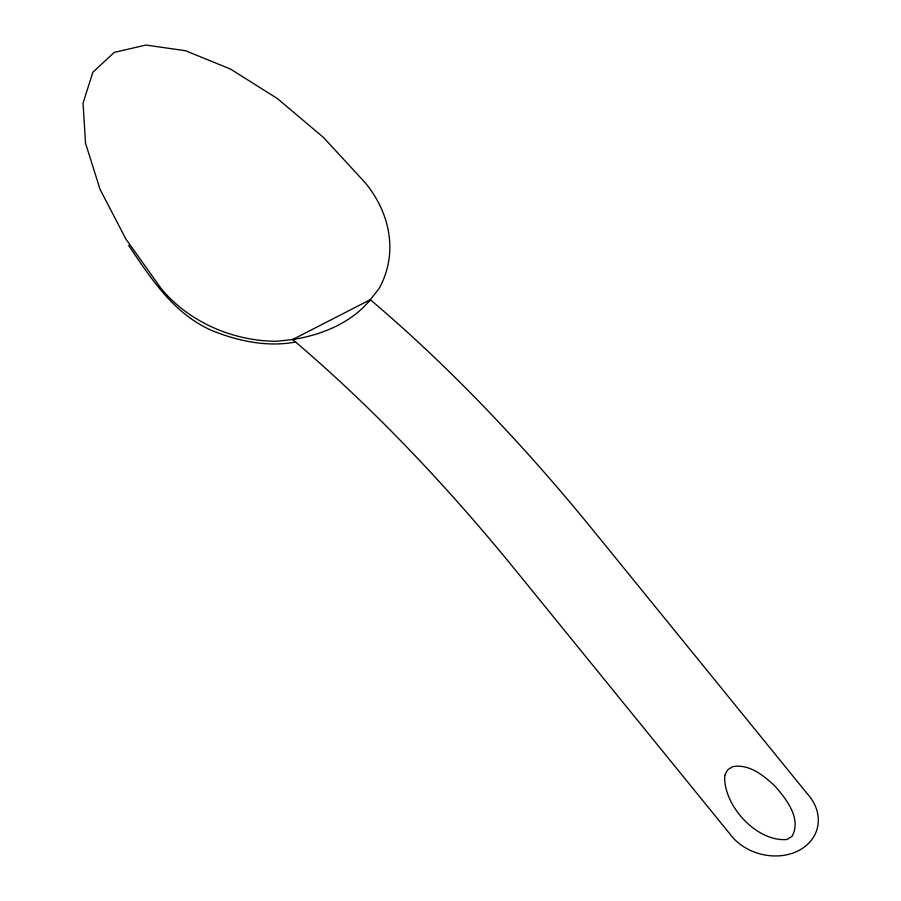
<?xml version="1.0" encoding="UTF-8"?>
<svg xmlns="http://www.w3.org/2000/svg" width="901" height="901" viewBox="0 0 901 901"><rect width="100%" height="100%" fill="white"/><g stroke="black" fill="none" stroke-linecap="round" stroke-linejoin="round"><path stroke-width="1.35" d="M368.577 301.88L378.927 288.793A128.167 103.694 15.4 0 0 365.615 183.196L323.572 137.538L277.418 98.581L230.296 68.96L185.426 50.704L145.861 45.05L114.281 52.382L92.859 72.215L83.05 103.187L85.527 143.18L100.112 189.48L125.802 238.923L160.874 288.151A128.167 103.694 15.4 0 0 276.562 341.276L295.303 339.226M370.311 299.695C351.536 322.918 321.556 335.059 292.622 339.519A1216.204 536.23 62.9 0 1 516.284 571.11L729.517 833.481A48.733 39.419 15.4 0 0 798.5 850.657A48.733 39.419 15.4 0 0 807.195 793.657L593.962 531.286A1216.204 536.23 62.9 0 0 370.311 299.695L292.622 339.519M295.855 341.997C267.36 347.358 238.281 341.209 211.746 330.498C173.442 313.492 151.334 278.905 128.652 245.489M724.731 775.434C722.895 805.111 756.671 842.311 787.08 839.473L792.103 836.218C801.766 818.57 786.258 799.074 774.995 786.134C763.721 775.558 749.114 763.564 732.581 766.672L727.558 769.927L724.731 775.434"/></g></svg>
